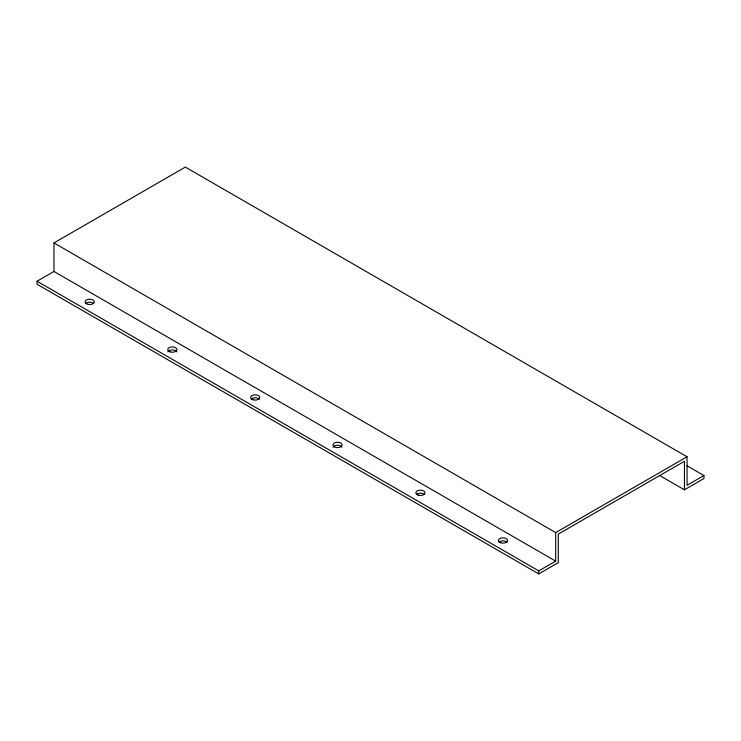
<?xml version="1.0" encoding="UTF-8"?>
<svg xmlns="http://www.w3.org/2000/svg" width="741" height="741" viewBox="0 0 741 741"><rect width="100%" height="100%" fill="white"/><g stroke="black" fill="none" stroke-linecap="round" stroke-linejoin="round"><path stroke-width="1.11" d="M53.954 242.937L555.685 532.603L555.685 561.141L53.954 271.475L53.954 242.937L185.315 167.096L687.046 456.762L687.046 485.299L703.95 475.537L703.95 478.538L684.443 489.801L659.425 475.361M684.443 489.801L684.443 461.273L558.279 534.104L558.279 562.641L538.772 573.904L37.05 284.238L37.05 281.237L53.954 271.475M555.685 532.603L687.046 456.762M37.05 281.237L538.772 570.903L555.685 561.141M686.944 465.719L703.95 475.537M538.772 570.903L538.772 573.904M499.026 542.162A4.594 2.658 0 0 1 506.992 542.162M416.433 494.488A4.594 2.658 0 0 1 424.398 494.488M333.061 447.258A4.594 2.658 0 0 1 337.507 445.285A4.594 2.658 0 0 1 341.944 447.258M251.245 399.112A4.594 2.658 0 0 1 259.211 399.112M167.874 351.882A4.594 2.658 0 0 1 172.31 349.909A4.594 2.658 0 0 1 176.756 351.882M85.743 303.56A4.594 2.658 0 0 1 93.709 303.56M170.013 351.864A4.594 2.658 0 0 0 176.914 349.567A4.594 2.658 0 0 0 170.013 347.27A4.594 2.658 0 0 0 170.013 351.864M86.475 303.764A4.594 2.658 0 0 0 94.163 302.569A4.594 2.658 0 0 0 88.531 299.318A4.594 2.658 0 0 0 86.475 303.764M252.931 399.732A4.594 2.658 0 0 0 259.822 397.435A4.594 2.658 0 0 0 252.931 395.138A4.594 2.658 0 0 0 252.931 399.732M334.256 446.814A4.594 2.658 0 0 0 341.944 445.628A4.594 2.658 0 0 0 336.312 442.377A4.594 2.658 0 0 0 334.256 446.814M418.119 495.108A4.594 2.658 0 0 0 425.019 492.811A4.594 2.658 0 0 0 418.119 490.505A4.594 2.658 0 0 0 418.119 495.108M500.712 542.792A4.594 2.658 0 0 0 507.604 540.485A4.594 2.658 0 0 0 500.712 538.188A4.594 2.658 0 0 0 500.712 542.792"/></g></svg>
